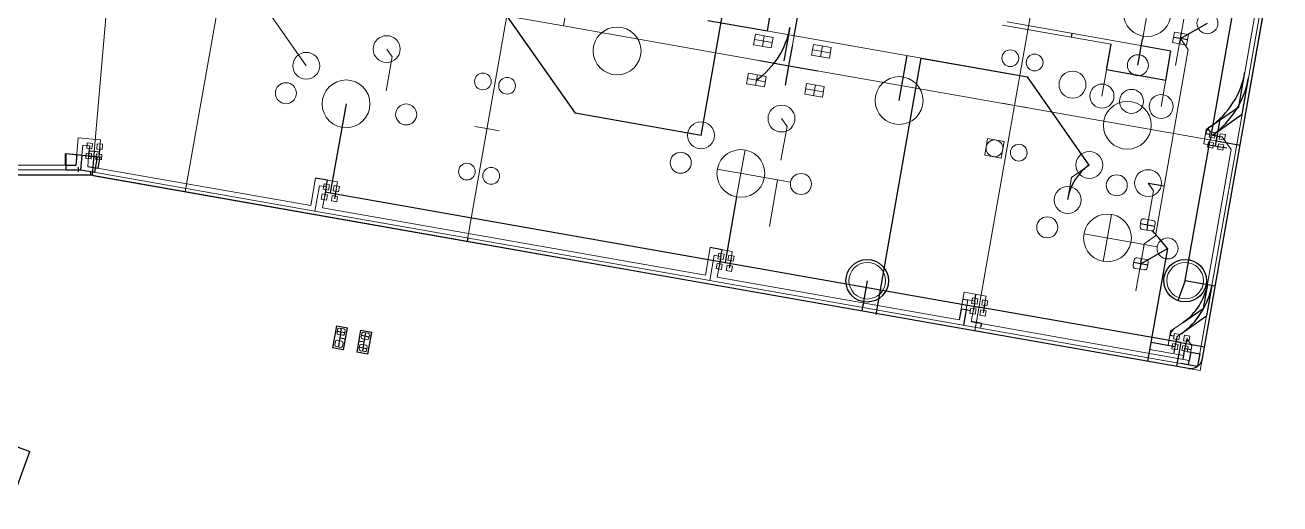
# Model space of a CAD drawing. Header units: millimetres. Extents: x -44 to 130, y -98 to 17.
# Drawn here: x 26.1 to 130.4, y -94 to -54.2 of the extents above; entities that cross this region are included whole.
import ezdxf

# ---------------------------------------------------------------- set-up
doc = ezdxf.new("R2010")
doc.units = ezdxf.units.MM
for name, color, linetype, lineweight, true_color in [('coponent footprints', 7, 'Continuous', 5, 0x000000), ('edge cuts', 2, 'Continuous', 25, 0xffff00), ('traces back 0.2mm', 94, 'Continuous', 20, 0x008000), ('traces front 0.2mm', 14, 'Continuous', 20, 0x800000)]:
    doc.layers.add(name, color=color, linetype=linetype, lineweight=lineweight, true_color=true_color)
doc.layers.add('helplines', color=4, linetype='Continuous', true_color=0x00ffff)
doc.layers.add('helplines curves', color=3, linetype='Continuous', true_color=0x00ff00)

msp = doc.modelspace()

# ---------------------------------------------------------------- linework, layer by layer
at = {"layer": 'coponent footprints'}
for p, q in [((70.86, -54.24), (74.17, -35.48)), ((89.62, -57.55), (92.93, -38.79)), ((108.38, -60.86), (111.69, -42.1)), ((123.83, -82.93), (130.45, -45.4)), ((31.67, -66.67), (33.34, -47.63)), ((39.41, -68.04), (42.72, -49.28)), ((52.1, -50.93), (70.86, -54.24)), ((119.76, -51.17), (119.07, -55.09)), ((62.86, -72.17), (66.17, -53.41)), ((62.86, -72.17), (66.17, -53.41)), ((62.86, -72.17), (66.17, -53.41)), ((70.86, -54.24), (89.62, -57.55)), ((122.47, -53.67), (121.78, -57.54)), ((86.68, -55.81), (86.83, -54.93)), ((88.31, -55.19), (86.83, -54.93)), ((87.41, -55.94), (87.57, -55.06)), ((88.15, -56.07), (88.31, -55.19)), ((121.51, -55.63), (121.67, -54.75)), ((121.67, -54.75), (122.85, -54.95)), ((122.69, -55.84), (122.85, -54.95)), ((88.15, -56.07), (86.68, -55.81)), ((88.23, -55.63), (86.75, -55.37)), ((91.5, -56.66), (91.66, -55.78)), ((93.06, -56.48), (91.58, -56.22)), ((93.14, -56.04), (91.66, -55.78)), ((92.24, -56.79), (92.4, -55.91)), ((92.98, -56.92), (93.14, -56.04)), ((121.51, -55.63), (122.69, -55.84)), ((92.98, -56.92), (91.5, -56.66)), ((86.1, -59.06), (86.26, -58.18)), ((87.74, -58.44), (86.26, -58.18)), ((86.84, -59.19), (87, -58.31)), ((89.62, -57.55), (108.38, -60.86)), ((87.58, -59.32), (86.1, -59.06)), ((87.66, -58.88), (86.18, -58.62)), ((87.58, -59.32), (87.74, -58.44)), ((90.93, -59.91), (91.09, -59.03)), ((92.48, -59.73), (91.01, -59.47)), ((92.56, -59.29), (91.09, -59.03)), ((91.67, -60.04), (91.82, -59.16)), ((92.41, -60.17), (92.56, -59.29)), ((92.41, -60.17), (90.93, -59.91)), ((105.07, -79.62), (108.38, -60.86)), ((107.37, -60.68), (108.38, -60.86)), ((107.37, -60.68), (108.38, -60.86)), ((108.38, -60.86), (127.14, -64.16)), ((108.38, -60.86), (109.39, -61.03)), ((108.38, -60.86), (109.39, -61.03)), ((63.51, -62.62), (64.51, -62.79)), ((64.51, -62.79), (65.52, -62.97)), ((105.9, -65), (106.14, -63.62)), ((107.52, -63.86), (106.14, -63.62)), ((124.64, -63.06), (124.57, -63.51)), ((124.57, -63.51), (125.01, -63.59)), ((125.09, -63.14), (124.64, -63.06)), ((125.01, -63.59), (125.09, -63.14)), ((125.48, -63.21), (125.4, -63.66)), ((125.92, -63.29), (125.48, -63.21)), ((125.85, -63.73), (125.92, -63.29)), ((31.25, -63.98), (31.22, -64.43)), ((31.22, -64.43), (31.66, -64.47)), ((31.7, -64.02), (31.25, -63.98)), ((31.66, -64.47), (31.7, -64.02)), ((32.1, -64.05), (32.06, -64.5)), ((32.06, -64.5), (32.51, -64.54)), ((32.55, -64.09), (32.1, -64.05)), ((32.51, -64.54), (32.55, -64.09)), ((85.97, -64.55), (85.27, -68.48)), ((107.28, -65.24), (107.52, -63.86)), ((124.5, -63.9), (124.42, -64.34)), ((124.42, -64.34), (124.86, -64.42)), ((124.94, -63.98), (124.5, -63.9)), ((124.86, -64.42), (124.94, -63.98)), ((125.33, -64.05), (125.25, -64.49)), ((125.25, -64.49), (125.7, -64.57)), ((125.78, -64.13), (125.33, -64.05)), ((125.4, -63.66), (125.85, -63.73)), ((125.7, -64.57), (125.78, -64.13)), ((31.18, -64.83), (31.14, -65.27)), ((31.14, -65.27), (31.59, -65.31)), ((31.63, -64.86), (31.18, -64.83)), ((31.59, -65.31), (31.63, -64.86)), ((32.03, -64.9), (31.99, -65.35)), ((31.99, -65.35), (32.44, -65.39)), ((32.48, -64.94), (32.03, -64.9)), ((32.44, -65.39), (32.48, -64.94)), ((107.28, -65.24), (105.9, -65)), ((0, -66.67), (31.68, -66.67)), ((31.67, -66.67), (62.86, -72.17)), ((83.66, -66.17), (87.58, -66.86)), ((50.96, -67.38), (50.88, -67.83)), ((51.4, -67.46), (50.96, -67.38)), ((51.32, -67.91), (51.4, -67.46)), ((51.79, -67.53), (51.71, -67.98)), ((52.24, -67.61), (51.79, -67.53)), ((52.16, -68.05), (52.24, -67.61)), ((89.76, -67.25), (87.58, -66.86)), ((88.67, -67.05), (87.99, -70.93)), ((44.1, -68.87), (62.86, -72.17)), ((44.1, -68.87), (62.86, -72.17)), ((50.81, -68.22), (50.73, -68.66)), ((50.73, -68.66), (51.17, -68.74)), ((51.25, -68.3), (50.81, -68.22)), ((50.88, -67.83), (51.32, -67.91)), ((51.17, -68.74), (51.25, -68.3)), ((51.64, -68.37), (51.57, -68.81)), ((51.57, -68.81), (52.01, -68.89)), ((52.09, -68.45), (51.64, -68.37)), ((51.71, -67.98), (52.16, -68.05)), ((52.01, -68.89), (52.09, -68.45)), ((116.45, -69.93), (115.76, -73.85)), ((118.82, -70.92), (118.89, -70.48)), ((119.89, -70.43), (119.15, -70.3)), ((120, -71.13), (120.07, -70.69)), ((114.14, -71.55), (118.07, -72.24)), ((119.74, -71.31), (119, -71.18)), ((62.86, -72.17), (105.07, -79.62)), ((120.25, -72.62), (118.07, -72.24)), ((119.16, -72.43), (118.48, -76.3)), ((83.64, -74.01), (83.56, -74.45)), ((84.08, -74.09), (83.64, -74.01)), ((83.79, -73.17), (83.71, -73.62)), ((83.71, -73.62), (84.15, -73.69)), ((84.23, -73.25), (83.79, -73.17)), ((84.15, -73.69), (84.23, -73.25)), ((84.62, -73.32), (84.55, -73.76)), ((84.55, -73.76), (84.99, -73.84)), ((85.07, -73.4), (84.62, -73.32)), ((84.99, -73.84), (85.07, -73.4)), ((118.24, -74.17), (118.32, -73.73)), ((118.58, -73.55), (119.32, -73.68)), ((119.42, -74.38), (119.5, -73.94)), ((83.56, -74.45), (84, -74.53)), ((84, -74.53), (84.08, -74.09)), ((84.48, -74.16), (84.4, -74.6)), ((84.4, -74.6), (84.84, -74.68)), ((84.92, -74.24), (84.48, -74.16)), ((84.84, -74.68), (84.92, -74.24)), ((118.42, -74.43), (119.16, -74.56)), ((104.89, -76.89), (104.81, -77.34)), ((105.34, -76.97), (104.89, -76.89)), ((105.26, -77.42), (105.34, -76.97)), ((105.73, -77.04), (105.65, -77.49)), ((106.17, -77.12), (105.73, -77.04)), ((106.09, -77.56), (106.17, -77.12)), ((104.74, -77.73), (104.67, -78.18)), ((104.67, -78.18), (105.11, -78.25)), ((105.19, -77.81), (104.74, -77.73)), ((104.81, -77.34), (105.26, -77.42)), ((105.11, -78.25), (105.19, -77.81)), ((105.58, -77.88), (105.5, -78.32)), ((106.02, -77.96), (105.58, -77.88)), ((105.65, -77.49), (106.09, -77.56)), ((105.95, -78.4), (106.02, -77.96)), ((105.5, -78.32), (105.95, -78.4)), ((52.08, -79.52), (52.04, -79.78)), ((52.51, -80), (52.15, -79.94)), ((52.6, -79.47), (52.24, -79.41)), ((52.71, -79.63), (52.67, -79.89)), ((54.1, -79.87), (54.05, -80.14)), ((54.53, -80.36), (54.16, -80.29)), ((54.62, -79.83), (54.25, -79.76)), ((54.73, -79.98), (54.68, -80.25)), ((105.07, -79.62), (123.83, -82.93)), ((121.68, -79.86), (121.6, -80.3)), ((121.6, -80.3), (122.05, -80.38)), ((122.13, -79.93), (121.68, -79.86)), ((122.05, -80.38), (122.13, -79.93)), ((122.52, -80), (122.44, -80.45)), ((122.96, -80.08), (122.52, -80)), ((122.88, -80.52), (122.96, -80.08)), ((51.86, -80.79), (51.91, -80.52)), ((51.97, -80.94), (52.33, -81.01)), ((52.06, -80.41), (52.43, -80.48)), ((52.49, -80.9), (52.54, -80.63)), ((53.87, -81.14), (53.92, -80.88)), ((53.98, -81.3), (54.35, -81.36)), ((54.08, -80.77), (54.44, -80.83)), ((54.5, -81.25), (54.55, -80.99)), ((121.54, -80.69), (121.46, -81.14)), ((121.46, -81.14), (121.9, -81.21)), ((121.98, -80.77), (121.54, -80.69)), ((121.9, -81.21), (121.98, -80.77)), ((122.37, -80.84), (122.29, -81.28)), ((122.29, -81.28), (122.74, -81.36)), ((122.82, -80.92), (122.37, -80.84)), ((122.44, -80.45), (122.88, -80.52)), ((122.74, -81.36), (122.82, -80.92))]:
    msp.add_line(p, q, dxfattribs=at)
for centre, radius in [((119.41, -53.13), 1.99), ((124.42, -54.01), 0.875), ((56.17, -56.17), 1.12), ((75.33, -56.32), 1.99), ((108.03, -56.93), 0.698), ((49.48, -57.56), 1.12), ((110.05, -57.28), 0.698), ((118.64, -57.51), 0.875), ((64.17, -58.86), 0.698), ((113.2, -59.13), 1.12), ((47.79, -59.84), 0.875), ((52.79, -60.73), 1.99), ((66.18, -59.22), 0.698), ((98.78, -60.45), 1.99), ((115.65, -60.08), 1), ((117.76, -62.51), 1.99), ((118.11, -60.52), 1), ((120.57, -60.95), 1), ((57.79, -61.61), 0.875), ((89, -61.95), 1.12), ((82.31, -63.35), 1.12), ((85.62, -66.52), 1.99), ((106.71, -64.43), 0.698), ((108.73, -64.79), 0.698), ((62.84, -66.37), 0.698), ((80.62, -65.63), 0.875), ((114.6, -65.82), 1.12), ((64.86, -66.72), 0.698), ((90.62, -67.4), 0.875), ((116.88, -67.51), 0.875), ((119.49, -67.33), 1.12), ((112.8, -68.73), 1.12), ((116.11, -71.89), 1.99), ((111.1, -71.01), 0.875), ((121.11, -72.77), 0.875), ((96.13, -75.46), 1.52), ((122.57, -75.45), 1.52)]:
    msp.add_circle(centre, radius, dxfattribs=at)
for centre, radius, start, end in [((119.04, -70.96), 0.225, 170, 260), ((119.11, -70.52), 0.225, 80, 170), ((119.85, -70.65), 0.225, 350, 80), ((119.78, -71.09), 0.225, 260, 350), ((118.54, -73.77), 0.225, 80, 170), ((119.28, -73.9), 0.225, 350, 80), ((118.46, -74.21), 0.225, 170, 260), ((119.2, -74.34), 0.225, 260, 350), ((52.17, -79.81), 0.135, 170, 260), ((52.22, -79.54), 0.135, 80, 170), ((52.53, -79.87), 0.135, 260, 350), ((52.58, -79.6), 0.135, 350, 80), ((54.18, -80.16), 0.135, 170, 260), ((54.23, -79.89), 0.135, 80, 170), ((54.55, -80.22), 0.135, 260, 350), ((54.6, -79.96), 0.135, 350, 80), ((51.99, -80.81), 0.135, 170, 260), ((52.04, -80.54), 0.135, 80, 170), ((52.36, -80.87), 0.135, 260, 350), ((52.4, -80.61), 0.135, 350, 80), ((54.01, -81.17), 0.135, 170, 260), ((54.05, -80.9), 0.135, 80, 170), ((54.37, -81.23), 0.135, 260, 350), ((54.42, -80.96), 0.135, 350, 80)]:
    msp.add_arc(centre, radius, start, end, dxfattribs=at)
at = {"layer": 'edge cuts'}
for p, q in [((124.01, -81.94), (130.27, -46.39)), ((31.76, -66.69), (122.85, -82.75))]:
    msp.add_line(p, q, dxfattribs=at)
at = {"layer": 'edge cuts', "linetype": 'Continuous'}
msp.add_line((31.58, -66.67), (-22.81, -66.67), dxfattribs=at)
at = {"layer": 'edge cuts'}
for centre, start, end in [((31.58, -67.67), 80, 90), ((123.02, -81.77), 260, 350)]:
    msp.add_arc(centre, 1, start, end, dxfattribs=at)
at = {"layer": 'helplines'}
for p, q in [((90.06, -55.05), (90.87, -50.48)), ((126.71, -52), (124.64, -63.72)), ((122.18, -55.29), (124.42, -54.01)), ((113.13, -55.18), (113.18, -54.86)), ((119.07, -55.09), (119.02, -55.34)), ((122.18, -55.29), (121.59, -55.19)), ((122.18, -55.29), (122.1, -55.74)), ((122.18, -55.29), (122.26, -54.85)), ((122.77, -55.4), (122.18, -55.29)), ((89.62, -57.55), (89.91, -55.92)), ((116.03, -57.9), (116.41, -55.76)), ((118.84, -56.4), (119.02, -55.34)), ((118.93, -55.87), (121.39, -56.3)), ((120.96, -58.77), (121.39, -56.3)), ((87.21, -57.12), (89.62, -57.55)), ((118.64, -57.51), (118.79, -56.65)), ((118.79, -56.65), (118.84, -56.4)), ((89.33, -59.17), (89.62, -57.55)), ((89.62, -57.55), (92.03, -57.97)), ((120.96, -58.77), (116.03, -57.9)), ((52.79, -60.73), (51.48, -68.14)), ((125.17, -63.82), (125.52, -61.85)), ((124.6, -63.29), (124.26, -63.23)), ((124.44, -62.78), (124.64, -63.06)), ((124.83, -63.33), (125.66, -63.47)), ((125.1, -64.24), (125.24, -63.4)), ((31.46, -64.22), (31.38, -65.07)), ((31.42, -64.65), (31.85, -64.68)), ((31.85, -64.68), (31.67, -66.67)), ((31.85, -64.68), (32.27, -64.72)), ((32.31, -64.3), (32.23, -65.14)), ((122.57, -75.45), (124.64, -63.72)), ((124.68, -64.16), (125.52, -64.31)), ((125.17, -63.82), (127.14, -64.16)), ((125.52, -64.31), (126.03, -64.4)), ((125.52, -64.31), (126.03, -64.4)), ((30.53, -66.39), (30.53, -66.01)), ((31.58, -66.67), (31.58, -66.39)), ((51.14, -67.65), (50.99, -68.48)), ((51.97, -67.79), (51.83, -68.63)), ((119.49, -67.33), (120.82, -67.56)), ((51.06, -68.06), (51.48, -68.14)), ((51.48, -68.14), (51.9, -68.21)), ((51.48, -68.14), (105.42, -77.65)), ((85.27, -68.48), (84.31, -73.93)), ((118.85, -70.7), (119.45, -70.8)), ((119.45, -70.8), (119.37, -71.25)), ((119.45, -70.8), (119.52, -70.36)), ((119.45, -70.8), (120.04, -70.91)), ((62.91, -71.89), (62.86, -72.17)), ((120.03, -71.49), (119.86, -71.3)), ((120.03, -71.49), (120.32, -71.84)), ((121.11, -72.77), (120.32, -71.84)), ((118.87, -74.05), (121.11, -72.77)), ((83.97, -73.43), (83.82, -74.27)), ((83.89, -73.85), (84.31, -73.93)), ((84.31, -73.93), (84.73, -74)), ((84.81, -73.58), (84.66, -74.42)), ((118.87, -74.05), (118.28, -73.95)), ((118.87, -74.05), (118.79, -74.5)), ((118.87, -74.05), (118.95, -73.61)), ((119.46, -74.16), (118.87, -74.05)), ((96.13, -75.46), (95.69, -77.96)), ((122.57, -75.45), (121.96, -77.12)), ((122.57, -75.45), (125.07, -75.89)), ((95.82, -77.21), (95.81, -77.31)), ((104.1, -76.98), (104.47, -77.05)), ((105.07, -77.16), (104.93, -77.99)), ((105.07, -77.16), (105.17, -76.64)), ((105.11, -76.93), (105.17, -76.59)), ((95.81, -77.31), (95.74, -77.68)), ((104.71, -77.95), (104.36, -77.89)), ((105, -77.57), (105.84, -77.72)), ((122.21, -80.61), (105.42, -77.65)), ((105.91, -77.3), (105.76, -78.14)), ((51.99, -79.21), (51.66, -81.04)), ((51.99, -79.21), (52.91, -79.37)), ((52.06, -79.65), (52.69, -79.76)), ((52.37, -79.7), (52.2, -80.71)), ((52.29, -80.21), (52.75, -80.29)), ((52.37, -79.7), (52.42, -79.44)), ((52.59, -81.2), (52.91, -79.37)), ((54, -79.56), (53.68, -81.4)), ((54, -79.56), (54.93, -79.73)), ((54.07, -80), (54.7, -80.12)), ((54.21, -81.06), (54.39, -80.06)), ((54.39, -80.06), (54.44, -79.79)), ((54.6, -81.56), (54.93, -79.73)), ((121.64, -80.08), (121.3, -80.02)), ((121.87, -80.12), (121.72, -80.95)), ((122.7, -80.26), (122.55, -81.1)), ((52.59, -81.2), (51.66, -81.04)), ((52.2, -80.71), (52.15, -80.97)), ((54.3, -80.56), (53.84, -80.48)), ((54.53, -81.12), (53.9, -81.01)), ((54.21, -81.06), (54.17, -81.33)), ((121.72, -80.95), (121.63, -81.47)), ((121.72, -80.95), (121.63, -81.47)), ((121.79, -80.53), (122.63, -80.68)), ((122.21, -80.61), (121.86, -82.58)), ((122.21, -80.61), (124.18, -80.96)), ((122.46, -81.62), (122.55, -81.1)), ((122.55, -81.1), (123.07, -81.19)), ((54.6, -81.56), (53.68, -81.4)), ((122.4, -82), (122.45, -81.67)), ((122.85, -82.46), (122.91, -82.09)), ((21.13, -87.72), (26.5, -89.67)), ((24.91, -94.04), (26.5, -89.67))]:
    msp.add_line(p, q, dxfattribs=at)
for centre in [(96.13, -75.46), (122.57, -75.45)]:
    msp.add_circle(centre, 1.77, dxfattribs=at)
at = {"layer": 'helplines curves'}
for p, q in [((82.31, -63.35), (86.77, -38.06)), ((87.83, -54.65), (89.94, -42.67)), ((65.73, -52.79), (71.83, -61.51)), ((82.87, -53.78), (87.83, -54.65)), ((89.22, -57.14), (89.71, -54.37)), ((100.6, -56.91), (96.84, -78.26)), ((98.78, -60.45), (99.44, -56.7)), ((100.6, -56.91), (109.45, -58.47)), ((127.03, -60.97), (127.54, -58.08)), ((114.6, -65.82), (109.45, -58.47)), ((127.3, -61.59), (127.83, -58.62)), ((82.31, -63.35), (71.83, -61.51)), ((124.63, -62.65), (127.03, -60.97)), ((124.83, -63.33), (127.3, -61.59)), ((29.46, -65.83), (29.46, -64.9)), ((30.39, -64.98), (29.46, -64.9)), ((29.51, -66.21), (29.51, -64.9)), ((30.81, -65.02), (29.51, -64.9)), ((30.39, -64.98), (30.31, -65.83)), ((30.81, -65.02), (30.71, -66.21)), ((31.38, -65.07), (30.81, -65.02)), ((32.11, -65.13), (30.81, -65.02)), ((31.38, -65.07), (32.46, -65.16)), ((31.89, -66.42), (32.11, -65.13)), ((32.17, -66.09), (32.33, -65.15)), ((29.46, -65.83), (30.31, -65.83)), ((29.51, -66.21), (30.71, -66.21)), ((30.71, -66.21), (31.89, -66.42)), ((31.31, -65.93), (32.17, -66.09)), ((51.24, -67.08), (50.25, -66.91)), ((51.14, -67.65), (51.24, -67.08)), ((84.07, -72.87), (83.08, -72.69)), ((83.97, -73.43), (84.07, -72.87)), ((121.11, -72.77), (119.45, -82.15)), ((124.42, -75.77), (124.07, -77.76)), ((124.79, -75.84), (124.34, -78.38)), ((103.94, -77.82), (103.78, -78.71)), ((104.36, -77.89), (103.94, -77.82)), ((104.36, -77.89), (104.14, -79.16)), ((122.42, -78.91), (124.07, -77.76)), ((104.78, -78.83), (105.62, -78.98)), ((105.62, -78.98), (105.55, -79.35)), ((122.22, -79.87), (124.34, -78.38)), ((121.72, -80.95), (119.73, -80.6)), ((122.74, -81.36), (123.03, -81.41)), ((123.6, -82.59), (122.23, -82.35)), ((123.03, -81.41), (122.91, -82.09)), ((123.03, -81.41), (123.78, -81.55)), ((123.78, -81.55), (123.6, -82.59))]:
    msp.add_line(p, q, dxfattribs=at)
for centre, radius, start, end in [((83.03, -53.19), 6.78, 305, 350), ((120.57, -56.85), 7.08, 305, 350), ((120.64, -57.35), 7.29, 305, 350), ((125.14, -63.38), 0.893, 125, 170), ((117.08, -69.37), 4.34, 125, 170), ((118.65, -74.76), 6.24, 305, 350), ((119.63, -74.93), 4.86, 305, 350), ((122.18, -80.17), 0.893, 125, 170)]:
    msp.add_arc(centre, radius, start, end, dxfattribs=at)
at = {"layer": 'traces back 0.2mm'}
for p, q in [((127.3, -61.59), (130, -46.26)), ((127.03, -60.97), (129.36, -47.74)), ((107.38, -54.17), (116.41, -55.76)), ((121.39, -56.3), (107.76, -53.9)), ((122.18, -55.29), (122.82, -56.21)), ((56.17, -56.17), (56.63, -56.81)), ((115.65, -60.08), (116.41, -55.76)), ((122.82, -56.21), (120.09, -71.72)), ((120.57, -60.95), (121.39, -56.3)), ((56.13, -59.64), (56.63, -56.81)), ((123.6, -82.59), (127.83, -58.62)), ((124.32, -62.86), (127.03, -60.97)), ((88.96, -65.43), (89.46, -62.6)), ((89, -61.95), (89.46, -62.6)), ((124.83, -63.33), (127.3, -61.59)), ((30.51, -63.56), (30.31, -65.83)), ((32.36, -63.72), (30.51, -63.56)), ((124.11, -64.06), (124.32, -62.86)), ((125.66, -63.47), (126.4, -64.53)), ((30.89, -64.17), (30.71, -66.21)), ((30.89, -64.17), (31.46, -64.22)), ((32.31, -64.3), (32.36, -63.72)), ((124.07, -77.76), (126.4, -64.53)), ((124.11, -64.06), (124.68, -64.16)), ((31.38, -65.07), (31.31, -65.93)), ((30.31, -65.83), (-21.64, -65.83)), ((30.71, -66.21), (-21.64, -66.21)), ((50.2, -69.65), (30.71, -66.21)), ((49.85, -69.2), (31.31, -65.93)), ((113.13, -66.85), (114.6, -65.82)), ((50.25, -66.91), (49.85, -69.2)), ((50.57, -67.55), (50.2, -69.65)), ((52.07, -67.23), (50.25, -66.91)), ((50.57, -67.55), (51.14, -67.65)), ((51.97, -67.79), (52.07, -67.23)), ((112.8, -68.73), (113.13, -66.85)), ((112.81, -68.62), (113.13, -66.85)), ((119.49, -67.33), (119.94, -67.98)), ((50.99, -68.48), (50.83, -69.38)), ((119.45, -70.8), (119.94, -67.98)), ((50.2, -69.65), (83.03, -75.44)), ((50.83, -69.38), (82.68, -74.99)), ((119.17, -72.37), (120.09, -71.72)), ((83.08, -72.69), (82.68, -74.99)), ((84.91, -73.02), (83.08, -72.69)), ((84.81, -73.58), (84.91, -73.02)), ((118.87, -74.05), (119.17, -72.37)), ((83.4, -73.33), (83.03, -75.44)), ((83.4, -73.33), (83.97, -73.43)), ((83.82, -74.27), (83.66, -75.17)), ((123.6, -82.59), (83.03, -75.44)), ((103.78, -78.71), (83.66, -75.17)), ((104.19, -76.42), (103.78, -78.71)), ((104.51, -77.06), (104.14, -79.16)), ((106.01, -76.74), (104.19, -76.42)), ((104.51, -77.06), (105.07, -77.16)), ((105.91, -77.3), (106.01, -76.74)), ((104.93, -77.99), (104.77, -78.89)), ((121.36, -79.65), (124.07, -77.76)), ((122.91, -82.09), (104.77, -78.89)), ((121.87, -80.12), (124.34, -78.38)), ((121.15, -80.85), (121.36, -79.65)), ((122.7, -80.26), (123.13, -80.87)), ((122.45, -81.67), (119.63, -81.18)), ((121.15, -80.85), (121.72, -80.95)), ((122.55, -81.1), (122.45, -81.67)), ((123.13, -80.87), (122.91, -82.09))]:
    msp.add_line(p, q, dxfattribs=at)
at = {"layer": 'traces front 0.2mm'}
for p, q in [((39.82, -43.77), (49.48, -57.56)), ((59.21, -43.48), (71.83, -61.51)), ((109.45, -58.47), (82.87, -53.78)), ((109.45, -58.47), (114.6, -65.82)), ((82.31, -63.35), (71.83, -61.51))]:
    msp.add_line(p, q, dxfattribs=at)

doc.saveas('drawing.dxf')
